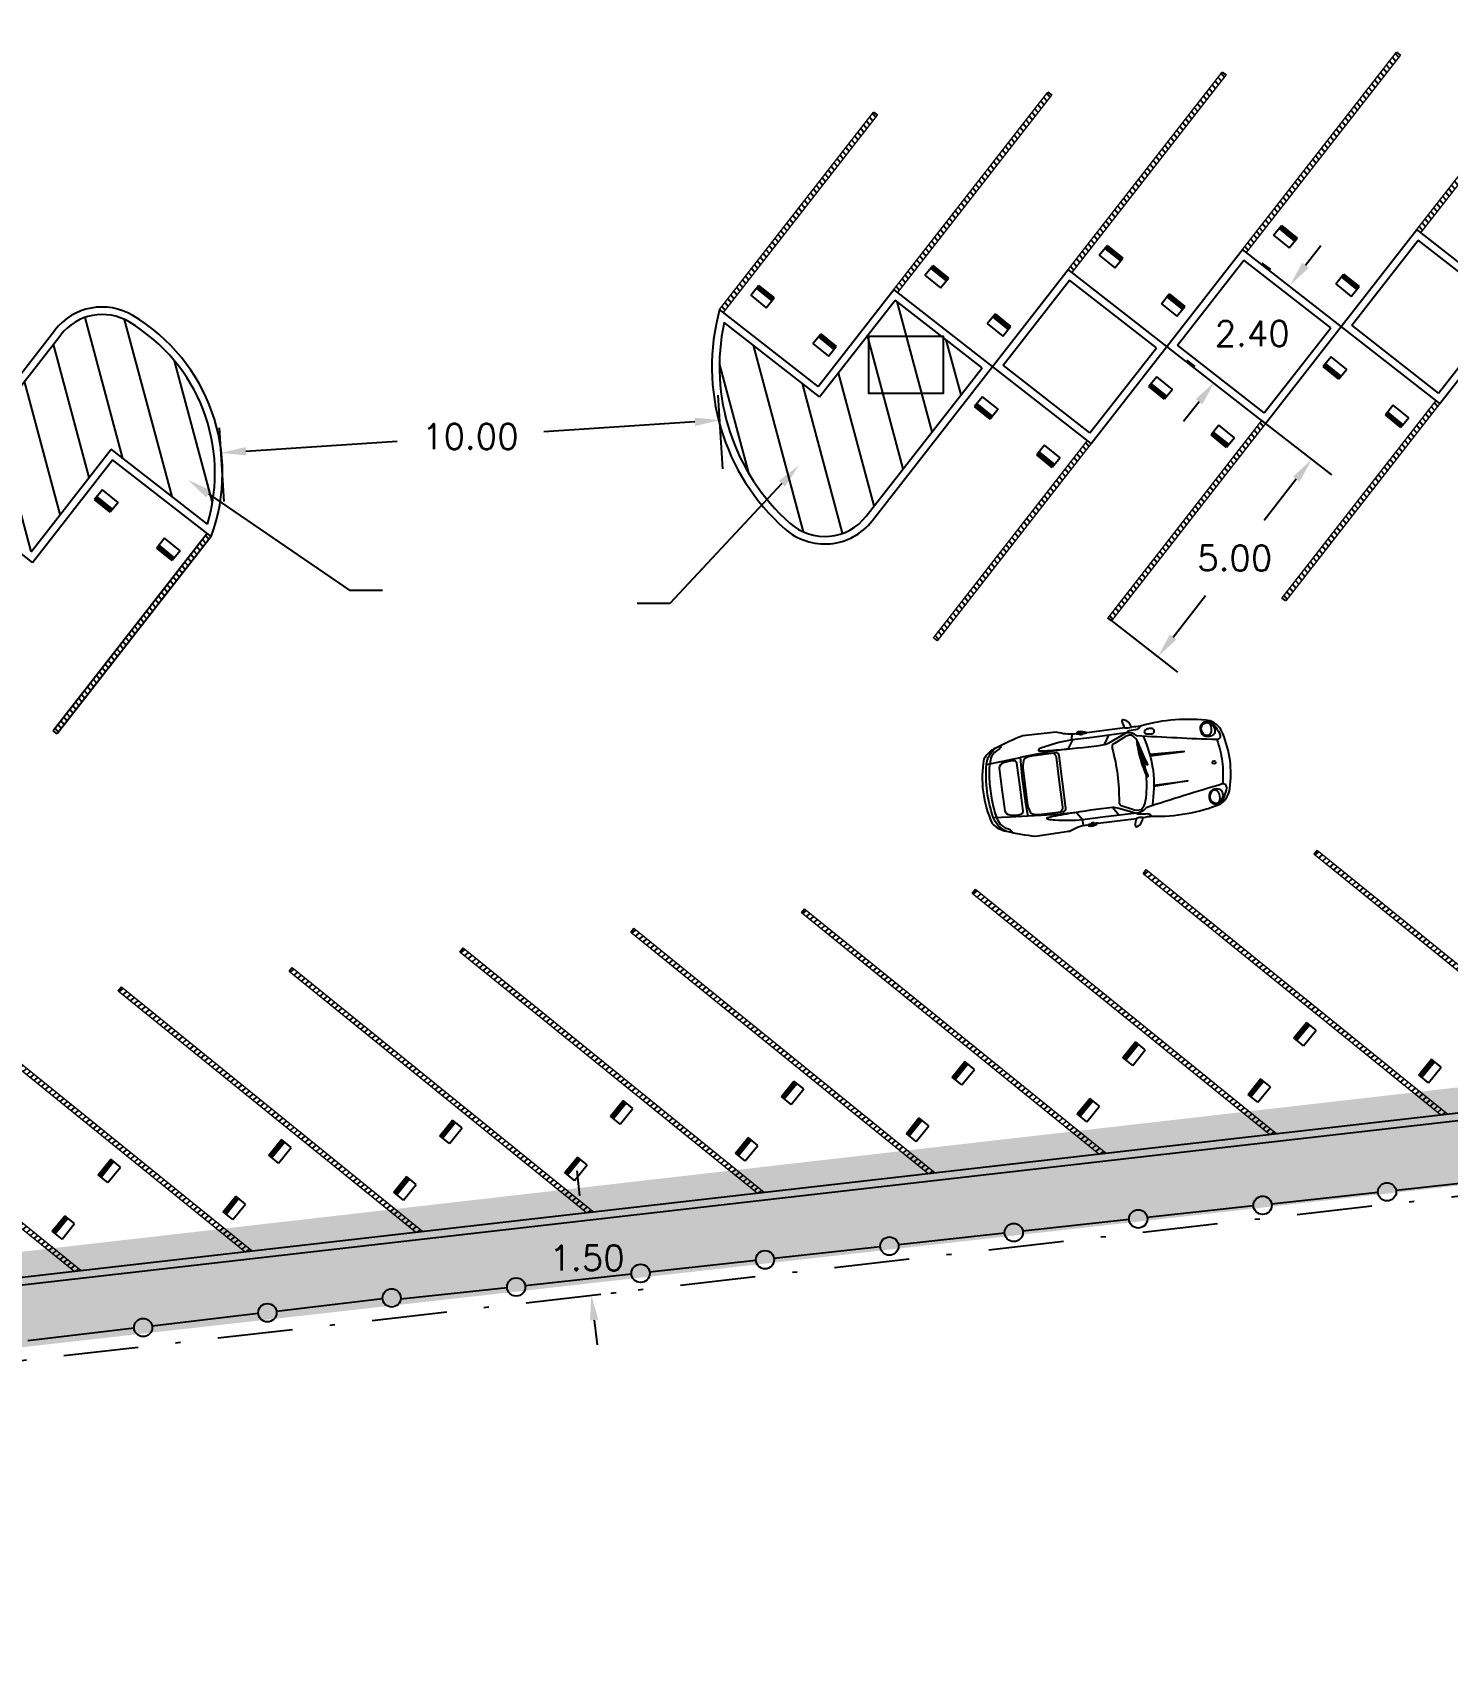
# Model space of a CAD drawing. Extents: x 506 to 706, y 928 to 1038.
# Drawn here: x 662.13 to 690.41, y 946.55 to 978.86 of the extents above; entities that cross this region are included whole.
import ezdxf

# ---------------------------------------------------------------- set-up
doc = ezdxf.new("R2010")
doc.units = 0
doc.header["$LTSCALE"] = 3
doc.header["$MEASUREMENT"] = 0
doc.header["$PDMODE"] = 34
doc.header["$PDSIZE"] = 0.8
doc.linetypes.add('DASHDOT', pattern=[1, 0.5, -0.25, 0, -0.25])
doc.layers.get('0').update_dxf_attribs({"color": 3, "linetype": 'CONTINUOUS'})
doc.layers.get('Defpoints').update_dxf_attribs({"linetype": 'CONTINUOUS'})
for name, color, linetype in [('AUTOS', 2, 'CONTINUOUS'), ('CAJON', 37, 'CONTINUOUS'), ('GUAR', 2, 'CONTINUOUS'), ('HAYCH', 30, 'CONTINUOUS'), ('LIN-ESCALERA', 41, 'CONTINUOUS'), ('P', 7, 'CONTINUOUS'), ('PLACA-POLIU', 5, 'DASHDOT'), ('SIMBOLOS-ALUMBRADO', 62, 'CONTINUOUS'), ('TEXT', 2, 'CONTINUOUS'), ('TOPE', 200, 'CONTINUOUS')]:
    doc.layers.add(name, color=color, linetype=linetype)
doc.layers.add('ED_GEN', color=7, linetype='CONTINUOUS', lineweight=13)
doc.styles.add('LETRAS2', font='ROMANS.SHX')
doc.dimstyles.new('COT', dxfattribs={"dimtxt": 0.5, "dimasz": 0.5, "dimexe": 0.5, "dimexo": 5, "dimgap": 0.5, "dimtad": 0, "dimtih": 1, "dimtoh": 1, "dimzin": 1, "dimdsep": 46, "dimtxsty": 'LETRAS2', "dimcen": 0.5, "dimclrd": 8, "dimclre": 8, "dimclrt": 2, "dimadec": 0, "dimazin": 0, "dimtfac": 1, "dimtix": 1, "dimtofl": 0, "dimtmove": 0, "dimatfit": 0, "dimfxl": 1, "dimtolj": 1, "dimtzin": 0, "dimarcsym": 0})
pattern_1 = [(105, (1271.969499999999, 616.589), (-0.7244443697168013, -0.1941142838268904), [])]

# ---------------------------------------------------------------- blocks, each defined once
blk = doc.blocks.new('TOPE')
at = {"layer": 'TOPE'}
for p, q in [((-0.3106623533084303, 0.2519700423399627), (-0.1531810768434525, 0.4461340131556426)), ((-0.2004254597827639, 0.3878848219108022), (0.1102368935222557, 0.1359147795665194)), ((-0.1846773321362889, 0.4073012189924157), (0.1259850211687308, 0.1553311766481329)), ((-0.1689292044898139, 0.4267176160740291), (0.1417331488152058, 0.1747475737297464)), ((-0.1531810768433388, 0.4461340131556426), (0.1574812764616809, 0.1941639708113598)), ((-0.3106623533084303, 0.2519700423399627), (-3.296918293926865e-12, -4.206412995699793e-12)), ((-3.296918293926865e-12, -4.092726157978177e-12), (0.1574812764616809, 0.1941639708113598))]:
    blk.add_line(p, q, dxfattribs=at)
blk = doc.blocks.new('*D131')
at = {"color": 8, "linetype": 'ByBlock'}
for p, q in [((675.9296653575583, 970.1379916167753), (675.8331954821426, 971.6088766612773)), ((665.9656320554233, 969.4844877587494), (665.8691621800076, 970.9553728032515)), ((675.3669902500069, 971.0772257593413), (672.348187380261, 970.8792337151381)), ((666.4008130819436, 970.4891675711158), (669.4196159516895, 970.6871596153189))]:
    blk.add_line(p, q, dxfattribs=at)
for points in [[(675.3615364441903, 971.1603804371806), (675.3724440558236, 970.994071081502), (675.8659183170428, 971.1099485942415)], [(666.3953592761269, 970.5723222489551), (666.4062668877602, 970.4060128932765), (665.9018850149077, 970.4564447362156)]]:
    blk.add_solid(points, dxfattribs=at)
at = {"layer": 'Defpoints', "color": 0, "linetype": 'ByBlock'}
for p in [(665.9018850149077, 970.4564447362156), (676.2568937065597, 965.148710946417), (666.2928604044247, 964.4952070883912)]:
    blk.add_point(p, dxfattribs=at)
at = {"color": 2, "linetype": 'ByBlock', "insert": (670.8839016659753, 970.7831966652285), "char_height": 0.5, "attachment_point": 5, "style": 'LETRAS2'}
blk.add_mtext('\\A1;10.00', dxfattribs=at)
blk = doc.blocks.new('*D133')
at = {"color": 8, "linetype": 'ByBlock'}
for p, q in [((673.0728313566947, 955.6147679884072), (673.0159812928681, 956.1115255452122)), ((673.5220051947233, 955.1629088559915), (673.6264389773263, 955.1748604954287)), ((673.692555386203, 953.6726361855763), (673.796989168806, 953.6845878250135)), ((673.3570816758275, 953.1309802043819), (673.4139317396541, 952.6342226475768))]:
    blk.add_line(p, q, dxfattribs=at)
for points in [[(673.1556242828289, 955.6242429990449), (672.9900384305605, 955.6052929777694), (673.1296814205213, 955.1180104316021)], [(673.4398746019617, 953.1404552150196), (673.2742887496934, 953.1215051937442), (673.300231612001, 953.627737761187)]]:
    blk.add_solid(points, dxfattribs=at)
at = {"layer": 'Defpoints', "color": 0, "linetype": 'ByBlock'}
for p in [(673.1296814205213, 955.1180104316021), (668.5544296266729, 954.5944082177258), (668.7249798181525, 953.1041355473105)]:
    blk.add_point(p, dxfattribs=at)
at = {"color": 2, "linetype": 'ByBlock', "insert": (673.214956516261, 954.3728740963945), "char_height": 0.5, "attachment_point": 5, "style": 'LETRAS2'}
blk.add_mtext('\\A1;1.50', dxfattribs=at)
blk = doc.blocks.new('*D141')
at = {"color": 8, "linetype": 'ByBlock'}
for p, q in [((686.689556933146, 971.1048099462174), (688.0840355870134, 970.0166681733078)), ((687.3822512102491, 969.9300732050381), (686.7374301053152, 969.1037201609954)), ((684.9221266449591, 966.777367116953), (685.566947749893, 967.6037201609954)), ((683.6142429593616, 967.1637245130984), (685.008721613229, 966.0755827401888))]:
    blk.add_line(p, q, dxfattribs=at)
for points in [[(687.3165529314963, 969.9813389890791), (687.447949489002, 969.8788074209967), (687.6898459144963, 970.3242628775549)], [(684.8564283662063, 966.8286329009941), (684.987824923712, 966.7261013329118), (684.6145319407119, 966.3831774444359)]]:
    blk.add_solid(points, dxfattribs=at)
at = {"layer": 'Defpoints', "color": 0, "linetype": 'ByBlock'}
for p in [(682.7476602079757, 974.1807569886893), (687.6898459144963, 970.3242628775549), (679.6723462341913, 970.2396715555702)]:
    blk.add_point(p, dxfattribs=at)
at = {"color": 2, "linetype": 'ByBlock', "insert": (686.152188927604, 968.3537201609954), "char_height": 0.5, "attachment_point": 5, "style": 'LETRAS2'}
blk.add_mtext('\\A1;5.00', dxfattribs=at)
blk = doc.blocks.new('*D142')
at = {"color": 8, "linetype": 'ByBlock'}
for p, q in [((687.5661018044917, 974.203190538708), (687.8736965087389, 974.5973802112251)), ((686.6967868169072, 974.2473233197437), (686.8643174277275, 974.1165955704382)), ((685.1857230428358, 972.3108604157043), (685.353253653656, 972.1801326663989)), ((685.4398486219259, 971.4783482896346), (685.1322539176787, 971.0841586171176))]:
    blk.add_line(p, q, dxfattribs=at)
for points in [[(687.5004035257389, 974.2544563227492), (687.6318000832446, 974.1519247546669), (687.2585071002445, 973.809000866191)], [(685.3741503431729, 971.5296140736758), (685.5055469006786, 971.4270825055935), (685.747443326173, 971.8725379621517)]]:
    blk.add_solid(points, dxfattribs=at)
at = {"layer": 'Defpoints', "color": 0, "linetype": 'ByBlock'}
for p in [(685.747443326173, 971.8725379621517), (690.6386835420776, 971.1713762772719), (689.1276197680062, 969.2349133732325)]:
    blk.add_point(p, dxfattribs=at)
at = {"color": 2, "linetype": 'ByBlock', "insert": (686.5029752132087, 972.8407694141713), "char_height": 0.5, "attachment_point": 5, "style": 'LETRAS2'}
blk.add_mtext('\\A1;2.40', dxfattribs=at)

msp = doc.modelspace()

# ---------------------------------------------------------------- hatches: boundary and pattern name
at = {"layer": 'CAJON'}
h = msp.add_hatch(dxfattribs=at)
h.set_pattern_fill('ANSI31', color=256, scale=0.75, angle=85, style=0)
h.set_pattern_definition([(130, (1376.690781707847, 628.5281443331043), (-0.0718166665424042, -0.06026133840811306), [])])
h.paths.add_polyline_path([(692.865836389577, 978.8573022465644), (692.9446743240804, 978.795783305715), (689.8693603502959, 974.8546978725959), (689.7905224157925, 974.9162168134453)])
h = msp.add_hatch(dxfattribs=at)
h.set_pattern_fill('ANSI31', color=256, scale=0.75, angle=85, style=0)
h.set_pattern_definition([(130, (1373.208769571191, 628.1296549503003), (-0.0718166665424042, -0.06026133840811306), [])])
h.paths.add_polyline_path([(689.3838242529202, 978.4588128637604), (689.4626621874237, 978.397293922911), (686.3873482136391, 974.456208489792), (686.3085102791357, 974.5177274306413)])
h = msp.add_hatch(dxfattribs=at)
h.set_pattern_fill('ANSI31', color=256, scale=0.75, angle=85, style=0)
h.set_pattern_definition([(130, (1369.726757434535, 627.7311655674974), (-0.0718166665424042, -0.06026133840811306), [])])
h.paths.add_polyline_path([(685.9018121162642, 978.0603234809575), (685.9806500507676, 977.9988045401082), (682.9053360769831, 974.0577191069891), (682.8264981424796, 974.1192380478385)])
h = msp.add_hatch(dxfattribs=at)
h.set_pattern_fill('ANSI31', color=256, scale=0.75, angle=85, style=0)
h.set_pattern_definition([(130, (1366.244745297878, 627.3326761846935), (-0.0718166665424042, -0.06026133840811306), [])])
h.paths.add_polyline_path([(682.4197999796077, 977.6618340981536), (682.4986379141111, 977.6003151573042), (679.4233239403266, 973.6592297241851), (679.3444860058231, 973.7207486650345)])
h = msp.add_hatch(dxfattribs=at)
h.set_pattern_fill('ANSI31', color=256, scale=0.75, angle=85, style=0)
h.set_pattern_definition([(130, (1362.762733161222, 626.934186801889), (-0.0718166665424042, -0.06026133840811306), [])])
h.paths.add_polyline_path([(678.9377878429513, 977.2633447153491), (679.0166257774547, 977.2018257744998), (675.9413118036701, 973.2607403413807), (675.8624738691667, 973.3222592822301)])
h = msp.add_hatch(dxfattribs=at)
h.set_pattern_fill('ANSI31', color=256, scale=0.75, angle=265, style=0)
h.set_pattern_definition([(310, (3.350147712250191, 1317.829852868512), (0.07181666654240422, 0.06026133840811305), [])])
h.paths.add_polyline_path([(687.1750930305205, 967.5006949550514), (687.0962550960171, 967.5622138959008), (690.1715690698016, 971.5032993290198), (690.2504070043051, 971.4417803881704)])
h = msp.add_hatch(dxfattribs=at)
h.set_pattern_fill('ANSI31', color=256, scale=0.75, angle=265, style=0)
h.set_pattern_definition([(310, (-0.1318644244063307, 1317.431363485708), (0.07181666654240422, 0.06026133840811305), [])])
h.paths.add_polyline_path([(683.693080893864, 967.1022055722476), (683.6142429593606, 967.163724513097), (686.6895569331451, 971.104809946216), (686.7683948676486, 971.0432910053667)])
h = msp.add_hatch(dxfattribs=at)
h.set_pattern_fill('ANSI31', color=256, scale=0.75, angle=265, style=0)
h.set_pattern_definition([(310, (-3.613876561062398, 1317.032874102905), (0.07181666654240422, 0.06026133840811305), [])])
h.paths.add_polyline_path([(680.211068757208, 966.7037161894445), (680.1322308227045, 966.765235130294), (683.2075447964891, 970.706320563413), (683.2863827309925, 970.6448016225636)])
h = msp.add_hatch(dxfattribs=at)
h.set_pattern_fill('ANSI31', color=256, scale=0.75, angle=355, style=0)
h.set_pattern_definition([(40.00000000000002, (1381.160243641403, 629.085036869979), (-0.06026133840811305, 0.0718166665424042), [])])
h.paths.add_polyline_path([(687.7349685257575, 962.4369152191999), (687.7979610363434, 962.5145808075262), (693.8129858379795, 957.6359528120685), (693.6737789153324, 957.6201027235281)])
h = msp.add_hatch(dxfattribs=at)
h.set_pattern_fill('ANSI31', color=256, scale=0.75, angle=355, style=0)
h.set_pattern_definition([(40.00000000000002, (1377.748032902609, 628.6945357177922), (-0.06026133840811305, 0.0718166665424042), [])])
h.paths.add_polyline_path([(684.3227577869636, 962.0464140670131), (684.3857502975495, 962.1240796553393), (690.4007750991856, 957.2454516598816), (690.2615681765385, 957.2296015713413)])
h = msp.add_hatch(dxfattribs=at)
h.set_pattern_fill('ANSI31', color=256, scale=0.75, angle=355, style=0)
h.set_pattern_definition([(40.00000000000002, (1374.335822163815, 628.3040345656053), (-0.06026133840811305, 0.0718166665424042), [])])
h.paths.add_polyline_path([(680.9105470481697, 961.6559129148262), (680.9735395587556, 961.7335785031524), (686.9885643603917, 956.8549505076948), (686.8493574377446, 956.8391004191544)])
h = msp.add_hatch(dxfattribs=at)
h.set_pattern_fill('ANSI31', color=256, scale=0.75, angle=355, style=0)
h.set_pattern_definition([(40.00000000000002, (1370.923611425021, 627.9135334134185), (-0.06026133840811305, 0.0718166665424042), [])])
h.paths.add_polyline_path([(677.4983363093759, 961.2654117626394), (677.5613288199618, 961.3430773509656), (683.5763536215978, 956.4644493555079), (683.4371466989508, 956.4485992669676)])
h = msp.add_hatch(dxfattribs=at)
h.set_pattern_fill('ANSI31', color=256, scale=0.75, angle=355, style=0)
h.set_pattern_definition([(40.00000000000002, (1367.511400686227, 627.5230322612316), (-0.06026133840811305, 0.0718166665424042), [])])
h.paths.add_polyline_path([(674.086125570582, 960.8749106104525), (674.1491180811679, 960.9525761987787), (680.164142882804, 956.073948203321), (680.0249359601569, 956.0580981147807)])
h = msp.add_hatch(dxfattribs=at)
h.set_pattern_fill('ANSI31', color=256, scale=0.75, angle=355, style=0)
h.set_pattern_definition([(40.00000000000002, (1364.099189947433, 627.1325311090449), (-0.06026133840811305, 0.0718166665424042), [])])
h.paths.add_polyline_path([(670.6739148317881, 960.4844094582658), (670.736907342374, 960.562075046592), (676.7519321440101, 955.6834470511343), (676.612725221363, 955.667596962594)])
h = msp.add_hatch(dxfattribs=at)
h.set_pattern_fill('ANSI31', color=256, scale=0.75, angle=355, style=0)
h.set_pattern_definition([(40.00000000000002, (1360.68697920864, 626.742029956858), (-0.06026133840811305, 0.0718166665424042), [])])
h.paths.add_polyline_path([(667.2617040929943, 960.0939083060789), (667.3246966035802, 960.1715738944051), (673.3397214052162, 955.2929458989474), (673.2005144825691, 955.2770958104071)])
h = msp.add_hatch(dxfattribs=at)
h.set_pattern_fill('ANSI31', color=256, scale=0.75, angle=355, style=0)
h.set_pattern_definition([(40.00000000000002, (1357.274768469846, 626.3515288046711), (-0.06026133840811305, 0.0718166665424042), [])])
h.paths.add_polyline_path([(663.8494933542004, 959.703407153892), (663.9124858647863, 959.7810727422183), (669.9275106664223, 954.9024447467606), (669.7883037437753, 954.8865946582202)])
h = msp.add_hatch(dxfattribs=at)
h.set_pattern_fill('ANSI31', color=256, scale=0.75, angle=355, style=0)
h.set_pattern_definition([(40.00000000000002, (1353.862557731052, 625.9610276524843), (-0.06026133840811305, 0.0718166665424042), [])])
h.paths.add_polyline_path([(660.4372826154065, 959.3129060017052), (660.5002751259924, 959.3905715900314), (666.5152999276285, 954.5119435945737), (666.3760930049814, 954.4960935060334)])
h = msp.add_hatch(dxfattribs=at)
h.set_pattern_fill('ANSI31', color=256, scale=0.75, angle=355, style=0)
h.set_pattern_definition([(40.00000000000002, (1350.450346992258, 625.5705265002974), (-0.06026133840811305, 0.0718166665424042), [])])
h.paths.add_polyline_path([(657.0250718766126, 958.9224048495183), (657.0880643871985, 959.0000704378446), (663.1030891888346, 954.1214424423869), (662.9638822661875, 954.1055923538465)])
at = {"layer": 'GUAR'}
h = msp.add_hatch(dxfattribs=at)
h.set_pattern_fill('ANSI31', color=256, scale=6, angle=59.99999999999999, style=0)
h.set_pattern_definition(pattern_1)
edge = h.paths.add_edge_path()
edge.add_line((677.8594007222316, 971.5737504479662), (679.3704644963034, 973.5102133520054))
edge.add_line((679.3704644963034, 973.5102133520054), (681.1048990553786, 972.156796653318))
edge.add_line((681.1048990553786, 972.156796653318), (678.7901075801151, 969.1903382553671))
edge.add_arc((677.9623092678291, 969.8362871342866), 1.05, 228.4863143476111, 322.0343156637356, ccw=False)
edge.add_arc((680.0343192737421, 972.1771415047459), 4.176151731502892, 167.7748504941592, 228.4863143475976, ccw=False)
edge.add_line((675.9528699643652, 973.0614575227339), (677.8594007222316, 971.5737504479662))
h = msp.add_hatch(dxfattribs=at)
h.set_pattern_fill('ANSI31', color=256, scale=6, angle=59.99999999999999, style=0)
h.set_pattern_definition(pattern_1)
edge = h.paths.add_edge_path()
edge.add_line((665.6314412153827, 969.0329677338416), (663.7066835729627, 970.5294386897006))
edge.add_line((663.7066835729627, 970.5294386897006), (662.1074138124327, 968.4799377897659))
edge.add_line((662.1074138124327, 968.4799377897659), (660.3729792533577, 969.8333544884538))
edge.add_line((660.3729792533577, 969.8333544884538), (662.7000380032107, 972.8155336803147))
edge.add_arc((663.5278363154969, 972.1695848013959), 1.05, 59.18560456881329, 142.0343156637499, ccw=False)
edge.add_arc((662.2635353453466, 970.049911228397), 3.518090962511177, -16.80175807292261, 59.18560456881329, ccw=False)
h = msp.add_hatch(dxfattribs=at)
h.set_pattern_fill('ANSI31', color=256, scale=0.75, angle=265, style=0)
h.set_pattern_definition([(310, (-21.19377123983361, 1315.172690079782), (0.07181666654240422, 0.06026133840811305), [])])
h.paths.add_polyline_path([(662.6311740784367, 964.8435321663219), (662.5523361439333, 964.9050511071713), (665.6276501177178, 968.8461365402903), (665.7064880522213, 968.7846175994409)])
at = {"layer": 'HAYCH'}
h = msp.add_hatch(dxfattribs=at)
h.set_pattern_fill('DOTS', color=256, scale=7, style=0)
h.set_pattern_definition([(0, (1271.717241727606, 617.2216493619508), (0.21875, 0.4375), [0, -0.4375])])
h.paths.add_polyline_path([(624.3949520769238, 950.2022156136766), (705.8958072243275, 959.5293587110937), (705.8958072243275, 957.5384907025763), (624.6180534216857, 948.3897499650374)])

# ---------------------------------------------------------------- linework, layer by layer
at = {"layer": 'AUTOS'}
for p, q in [((681.1944738654611, 964.2281738976271), (681.5214414128501, 964.300136023541)), ((681.5214414128501, 964.300136023541), (681.8684683808056, 964.3732553378651))]:
    msp.add_line(p, q, dxfattribs=at)
for points in [[(681.1251521386503, 963.6838646781277, 0.0739851903105556), (681.3067313481913, 963.0527088224981, 0.1539362587931615), (681.5896138571418, 962.899544499283, 0.03506883853106241), (682.1715572760289, 962.8009613987953), (682.8346292243691, 962.8965731701567, 0.08075841651083651), (682.8929448949959, 962.9196634553654, -0.1112910233727), (683.217082441125, 963.0258252572506, 0.222021996524792), (683.2737890528729, 963.0015847920996, 0.1559773100074705), (683.4256821559793, 963.0579732762113), (684.1885251266012, 963.1549466275558, 0.1152781190250178), (684.1639138585691, 963.0120469295069, 0.5413849342190323), (684.2031642723612, 962.9896050119513, 0.2739215211119355), (684.3179129994888, 963.1713945416619, -0.0449735964114498), (684.4997128823584, 963.199127953282, 0.1057741711324803), (685.8710818027313, 963.4451539980288, 0.2122011065521178), (686.0549772335361, 963.7529053572125, 0.05572302124218817), (686.0600483296963, 964.3111935526305, 0.05572302124218817), (685.9154554720614, 964.8504563185252, 0.2122011065521178), (685.6604099029769, 965.1024090645723, 0.1057741711324803), (684.2711026590993, 964.9974952305577, -0.0449735964114498), (684.088146149328, 964.978860449534, 0.2739215211119355), (683.9315635386376, 965.1261580717796, 0.5413849342190323), (683.8991764461232, 965.0946095237167, 0.1152781190250178), (683.9587582764403, 964.9624125354278), (683.1959153058184, 964.8654391840835, 0.1559773100074705), (683.0347449096236, 964.8820307271732, 0.222021996524792), (682.9859068171277, 964.8443733150472, -0.1112910233727), (682.6455170766448, 964.866059752376, 0.08075841651083651), (682.5832790041151, 964.8738251267691), (681.9173744520883, 964.8004960937164, 0.03506883853106241), (681.3786054230214, 964.5594469207119, 0.1539362587931615), (681.1430416734554, 964.3403771974126, 0.0739851903105556)], [(685.5061460880339, 964.832879047268, -0.3182619743464457), (685.4904588619047, 965.0294356258171, -0.3366314812556886), (685.6303547807593, 965.0860845899867, -0.1078628829749519), (685.7229968192, 965.0023879999089, -0.1762165634805785), (685.7555821394228, 964.8857100234774, -0.2041981546474797), (685.7250150020576, 964.826906008975, -0.2340578110016906), (685.5731139326075, 964.7915431480999, -0.1623527828482201)], [(684.3450837253498, 964.8836180546725, 0.3832625085128673), (684.360597554884, 964.8520916183687, 0.05441171486733447), (684.4334301091601, 964.840754749651, 0.1090621869194837), (684.513656195796, 964.8526033682887, 0.4004233046582854), (684.5429910470007, 964.9140895182213, 0.3203324482439732), (684.4718744116682, 964.9507336111917, 0.05979036962195212), (684.3870524241585, 964.935201155458, 0.1977880128031877)], [(685.5388168396123, 964.828583217788, -0.1633408899602356), (685.4866228810554, 964.9199563008143, -0.2137216813668056), (685.5100299489794, 965.0217847633348, -0.2437662755615029), (685.6064670912165, 965.0678398187039, -0.2914807149054826), (685.6647984263301, 965.0279407310409, -0.1584245277964777), (685.6789513957443, 964.8700543731526, -0.5565478683967717)], [(682.7110249786921, 963.8854623987958), (682.6442055431528, 964.4110989370347, 0.3888232281356921), (682.5868221942704, 964.4657436606162), (682.0923839355389, 964.3980560375825, 0.07817204958295029), (681.9734352127717, 964.3571530172829, 0.1961080602020131), (681.9342494373783, 964.3102757155934, 0.09682869217817712), (681.9259255442993, 964.1094060109582), (681.9664260070647, 963.7908082426102), (682.0069264698301, 963.4722104742622, 0.09682869217817712), (682.0652429811645, 963.2798121636093, 0.1961080602020131), (682.1149110783222, 963.2442300538964, 0.07817204958295029), (682.2403104625306, 963.234388806125), (682.7359582183036, 963.2925618944608, 0.3888232281356921), (682.7778444142315, 963.3598258605567)], [(684.3884195373782, 964.2292001415677, -0.04356585538427243), (684.1958341157732, 964.6892660417998, -0.08492650089614379), (684.2375036534892, 964.6165053109472, 0.03750797476568508), (684.405429758902, 964.2460903857217, -1.353736561596147)], [(684.2002797428624, 964.6427019298753, 0.06693132597300386), (684.3912422877477, 963.9983311138311, 1.115799335615469), (684.420038420585, 964.0152468114871, -0.0369621073311945), (684.2648611344055, 964.4476667143932, 0.02455985557282123)], [(681.8630346719403, 963.7776650340428), (681.8023112858349, 964.2553468672543, 0.4075738009893291), (681.7256257583481, 964.3068716676602), (681.6339296318727, 964.2936060479376, 0.03281025552252195), (681.5251325819963, 964.2628800018732, 0.3110958498276821), (681.4489194486475, 964.1576329339431), (681.5030387849623, 963.7319020015776), (681.5571581212772, 963.306171069212, 0.3110958498276821), (681.65727994887, 963.2233398755579, 0.03281025552252195), (681.7703042724459, 963.2208119814223), (681.8624029982591, 963.2309105447265, 0.4075738009893291), (681.9237580580457, 963.2999832008314)], [(685.6542883353285, 963.6675148473711, 0.3182619743464457), (685.6882782745463, 963.4732849277743, 0.3366314812556886), (685.8378982349958, 963.4534395079314, 0.1078628829749519), (685.9066529566194, 963.5576530134457, 0.1762165634805785), (685.9090091911673, 963.6787727948067, 0.2041981546474797), (685.8647015622323, 963.7280586551162, 0.2340578110016906), (685.7087840392898, 963.7242913127124, 0.1623527828482201)], [(685.6848451651268, 963.6798482294007, 0.1633408899602356), (685.6571727006248, 963.5783224478477, 0.2137216813668056), (685.7053126561885, 963.4855891135692, 0.2437662755615029), (685.8102054855455, 963.4651273229, 0.2914807149054826), (685.8566988572843, 963.5183518307591, 0.1584245277964777), (685.8308987029465, 963.6747575870043, 0.5565478683967717)]]:
    msp.add_lwpolyline(points, format="xyb", close=True, dxfattribs=at)
for points in [[(685.6604099029769, 965.1024090645723, -0.1015353266198193), (685.8568509343609, 964.8301739739478, -0.522920448090982), (685.7952158751689, 964.7275702137873, -0.007101251797153847), (684.1987170139827, 964.804522196214, 0.2044953189674086), (683.9835951312399, 964.8645899789512), (683.3134440065943, 964.7712702313792), (682.9065405703867, 964.7227116525942, 0.03871835911147435), (682.3773624823095, 964.5913454994495, 0.01084129734322825), (682.2481088855908, 964.545273448623, 0.6480002279017537), (682.2455636087043, 964.5004880884834, 0.01575305672071664), (682.6915248491895, 964.5308313828317, 0.01448550664923348), (683.5494752895996, 964.628351437937, 0.0719160401919239), (683.666842643875, 964.6757844208693), (683.9835951312399, 964.8645899789512)], [(682.9065405703867, 964.7227116525942, -0.1926129452193912), (682.9110829874516, 964.8361468700773, -0.1926129452193912)], [(684.3052629179867, 964.448796327697, 0.03108311803555887), (684.2235841591515, 964.6687359672585, 0.1450304538680965), (684.0992724214454, 964.8146038728772, 0.1907711780465577), (683.9271326038236, 964.7616308075377), (683.7482174999916, 964.6518335685396, 0.4008382871058458), (683.706700542425, 964.5501753828001, -0.03182870249105602), (683.8111641615552, 964.0253131775485, -0.03182870249105602), (683.8413429691923, 963.4910078137415, 0.4008382871058458), (683.9069742168632, 963.4029704136061), (684.1076699726583, 963.3414296817562, 0.1907711780465577), (684.2875885922914, 963.333210632439, 0.1450304538680965), (684.3714505518003, 963.5055417839131, 0.06671951547688741), (684.3873077824993, 964.0071449059207)], [(684.2711026590993, 964.9974952305577, -0.2428455477298313), (684.162629979055, 964.9253098698453, 0.06644348124196106), (684.0108649419774, 964.8871232671651, -0.2842220323928409), (683.9835951312399, 964.8645899789512, -0.2842220323928409)], [(684.3233616471488, 964.7968774167506, -0.07031244532250881), (684.5201678891752, 964.1154424311837, -0.07031244532250881), (684.5001154048113, 963.4064401502804)], [(681.5896138571418, 962.899544499283, -0.2115180080533759), (681.3284545787735, 963.1742117118066, -0.04781829903100471), (681.2050721329452, 963.6940241866828, -0.04781829903100471), (681.1944738654611, 964.2281738976271, -0.2115180080533759), (681.3786054230214, 964.5594469207119, -0.2115180080533759)], [(681.489909398832, 964.6168201456368, -0.1787420986955903), (681.434968251976, 964.5286583735619, 0.1286310288323437), (681.2946314599984, 964.3929663446648, 0.08919444660081696), (681.2470098348325, 964.0891407466866, 0.03677595931358764), (681.2710676575153, 963.7024136029032, 0.03677595931358764), (681.344533683281, 963.3219672786611, 0.08919444660081696), (681.4666574853475, 963.0397198869298, 0.1286310288323437), (681.6364807786152, 962.9434557141942, -0.1787420986955903), (681.7117324653974, 962.8718441836305)], [(682.8338267513519, 964.5439611053342), (682.446931069545, 964.4853268999724), (682.132216389595, 964.4243720615544), (681.8684683808056, 964.3732553378651, 0.01685490320998258), (681.9273567551562, 963.7858417207466, 0.01685490320998258), (682.0173115528753, 963.2023772980289), (682.2854602628796, 963.2188758102097), (682.6054161072294, 963.2386009152547), (682.9946765793635, 963.2786324462409)], [(682.5248915602741, 964.4572654788935, -0.2784105146716866), (682.5832543026601, 964.3789859252621), (682.6470257122942, 963.8773267488846), (682.7107971219282, 963.3756675725069, -0.2784105146716866), (682.6738760893182, 963.2852754513539)], [(685.7952158751689, 964.7275702137873, -0.05187317935282022), (685.9017997963283, 964.291076842879, -0.05187317935282022), (685.907815960756, 963.8417991994753)], [(684.3724681029584, 964.1281558039623, 0.02771723852455332), (684.3359954979967, 964.3342047255736, 0.1450304538680965)], [(685.8710818027313, 963.4451539980288, 0.1015353266198193), (685.9931620249465, 963.7578798247882, 0.522920448090982), (685.907815960756, 963.8417991994753, 0.007101251797153847), (684.3813478740467, 963.3678525762926, -0.2044953189674086), (684.1880969436218, 963.2558720384853), (683.5159118338422, 963.1785526790638), (683.1098008742983, 963.1237600654231, -0.03871835911147435), (682.5645859141783, 963.1185483138651, -0.01084129734322825), (682.427916122546, 963.1308159211004, -0.6480002279017537), (682.414246555048, 963.1735400342179, -0.01575305672071664), (682.8536156222767, 963.255740802399, -0.01448550664923348), (683.7086779046464, 963.3759806153413, -0.0719160401919239), (683.8341800055887, 963.3594214372662), (684.1880969436218, 963.2558720384853)], [(684.4997128823584, 963.199127953282, 0.2428455477298313), (684.3766295400656, 963.2418776838912, -0.06644348124196106), (684.2201372260339, 963.2408783078512, 0.2842220323928409), (684.1880969436218, 963.2558720384853, 0.2842220323928409)], [(683.1098008742983, 963.1237600654231, 0.1926129452193912), (683.1425801755123, 963.0150692216038, 0.1926129452193912)]]:
    msp.add_lwpolyline(points, format="xyb", dxfattribs=at)
for points in [[(683.5494752895996, 964.628351437937), (683.6397693810204, 964.8167116257869)], [(682.8292508721073, 964.5478586362821), (682.9180928692359, 964.7240902676756)], [(684.4613749332935, 964.4064226809587), (685.1430071190808, 964.4930724371807), (684.4549904454715, 964.4301534030732)], [(684.5360477904204, 963.8190070315485), (685.2176799762077, 963.9056567877705), (684.5358037633455, 963.794433686078)], [(681.3284545787735, 963.1742117118066), (681.6630275921175, 963.1863452749076), (682.0173115528753, 963.2023772980289)], [(682.9912213960072, 963.2737139986887), (683.1213306741307, 963.125315669508)], [(683.7086779046464, 963.3759806153413), (683.8432276430165, 963.2162027970531)]]:
    msp.add_lwpolyline(points, dxfattribs=at)
msp.add_circle((685.7400812736189, 964.2725643100487), 0.03115461923068664, dxfattribs=at)
for centre, radius, start, end in [((683.025750670557, 965.5044989720489), 0.6613270111585472, 266.5459327138977, 271.3450437556658), ((683.0915746197386, 964.7910928141858), 0.0725353963698879, 56.72013487160262, 133.9046643443504), ((683.081337650201, 964.9011849487875), 0.07035253211450422, 235.2869175649353, 315.3378816510202), ((683.025750670557, 965.5044989720489), 0.6613270111585472, 279.1832468945865, 284.9103795985768), ((683.9799363208106, 965.3129552008534), 0.3511818187874124, 266.542676266528, 287.9466016480677), ((684.2967349551187, 962.8208518762367), 0.3511818187874124, 86.5426762665271, 107.9466016480669), ((683.4208217035467, 962.3966641263503), 0.6613270111585472, 103.1442341589291, 107.9433452006971), ((683.3236922507722, 962.9946972294254), 0.07035253211450422, 59.15139626357455, 139.2023603496596), ((683.3060587054695, 963.1038491040154), 0.0725353963698879, 240.5846135702444, 317.7691430429922), ((683.4208217035467, 962.3966641263503), 0.6613270111585472, 89.57889831601804, 95.30603102000825)]:
    msp.add_arc(centre, radius, start, end, dxfattribs=at)
at = {"layer": 'CAJON'}
for p, q in [((689.3838242529202, 978.4588128637604), (689.4626621874237, 978.397293922911)), ((685.9018121162642, 978.0603234809575), (685.9806500507676, 977.9988045401082)), ((682.4197999796077, 977.6618340981536), (682.4986379141111, 977.6003151573042)), ((678.9377878429513, 977.2633447153491), (679.0166257774547, 977.2018257744998)), ((687.1750930305205, 967.5006949550514), (687.0962550960171, 967.5622138959008)), ((683.693080893864, 967.1022055722476), (683.6142429593606, 967.163724513097)), ((680.211068757208, 966.7037161894445), (680.1322308227045, 966.765235130294)), ((687.7979610363434, 962.5145808075262), (687.7349685257576, 962.4369152192)), ((684.3857502975495, 962.1240796553393), (684.3227577869637, 962.0464140670132)), ((680.9735395587556, 961.7335785031524), (680.9105470481699, 961.6559129148263)), ((677.5613288199618, 961.3430773509656), (677.498336309376, 961.2654117626395)), ((674.1491180811679, 960.9525761987787), (674.0861255705821, 960.8749106104526)), ((670.736907342374, 960.562075046592), (670.6739148317882, 960.4844094582659)), ((667.3246966035802, 960.1715738944051), (667.2617040929944, 960.093908306079)), ((663.9124858647863, 959.7810727422183), (663.8494933542005, 959.7034071538922))]:
    msp.add_line(p, q, dxfattribs=at)
at = {"layer": 'ED_GEN'}
for p, q in [((689.7905224157925, 974.9162168134453), (692.865836389577, 978.8573022465644)), ((689.8693603502959, 974.8546978725959), (692.9446743240804, 978.795783305715)), ((686.3085102791357, 974.5177274306413), (689.3838242529202, 978.4588128637604)), ((686.3873482136391, 974.456208489792), (689.4626621874237, 978.397293922911)), ((682.8264981424796, 974.1192380478385), (685.9018121162642, 978.0603234809575)), ((682.9053360769831, 974.0577191069891), (685.9806500507676, 977.9988045401082)), ((679.3444860058231, 973.7207486650345), (682.4197999796077, 977.6618340981536)), ((679.4233239403266, 973.6592297241851), (682.4986379141111, 977.6003151573042)), ((675.8624738691667, 973.3222592822301), (678.9377878429513, 977.2633447153491)), ((675.9413118036701, 973.2607403413807), (679.0166257774547, 977.2018257744998)), ((688.2791012626074, 972.9792959198701), (688.2794586417212, 972.9797539094061)), ((690.1715690698016, 971.5032993290198), (687.0962550960171, 967.5622138959008)), ((690.2504070043051, 971.4417803881704), (687.1750930305205, 967.5006949550514)), ((686.6895569331451, 971.104809946216), (683.6142429593606, 967.163724513097)), ((686.7683948676486, 971.0432910053667), (683.693080893864, 967.1022055722476)), ((683.2075447964891, 970.706320563413), (680.1322308227045, 966.765235130294)), ((683.2863827309925, 970.6448016225636), (680.211068757208, 966.7037161894445)), ((693.8129858379795, 957.6359528120685), (687.7979610363434, 962.5145808075262)), ((693.6737789153324, 957.6201027235281), (687.7349685257575, 962.4369152191999)), ((690.2615681765385, 957.2296015713413), (684.3227577869636, 962.0464140670131)), ((690.4007750991856, 957.2454516598816), (684.3857502975495, 962.1240796553393)), ((686.8493574377446, 956.8391004191544), (680.9105470481697, 961.6559129148262)), ((686.9885643603917, 956.8549505076948), (680.9735395587556, 961.7335785031524)), ((683.4371466989508, 956.4485992669676), (677.4983363093759, 961.2654117626394)), ((683.5763536215978, 956.4644493555079), (677.5613288199618, 961.3430773509656)), ((680.164142882804, 956.073948203321), (674.1491180811679, 960.9525761987787)), ((680.0249359601569, 956.0580981147807), (674.086125570582, 960.8749106104525)), ((676.612725221363, 955.667596962594), (670.6739148317881, 960.4844094582658)), ((676.7519321440101, 955.6834470511343), (670.736907342374, 960.562075046592)), ((673.2005144825691, 955.2770958104071), (667.2617040929943, 960.0939083060789)), ((673.3397214052162, 955.2929458989474), (667.3246966035802, 960.1715738944051)), ((669.7883037437753, 954.8865946582202), (663.8494933542004, 959.703407153892)), ((669.9275106664223, 954.9024447467606), (663.9124858647863, 959.7810727422183)), ((666.3760930049814, 954.4960935060334), (660.4372826154065, 959.3129060017052)), ((666.5152999276285, 954.5119435945737), (660.5002751259924, 959.3905715900314)), ((663.1030891888346, 954.1214424423869), (657.0880643871985, 959.0000704378446)), ((662.9638822661875, 954.1055923538465), (657.0250718766126, 958.9224048495183))]:
    msp.add_line(p, q, dxfattribs=at)
at = {"layer": 'GUAR'}
for p, q in [((690.2504070043067, 971.4417803881704), (693.2725345524509, 975.3147061962486)), ((686.7683948676492, 971.0432910053673), (689.7905224157923, 974.9162168134462)), ((693.7324191409639, 971.8402697709737), (689.7905224157923, 974.9162168134462)), ((683.2863827309927, 970.6448016225634), (686.3085102791358, 974.5177274306429)), ((690.2504070043067, 971.4417803881704), (686.3085102791358, 974.5177274306429)), ((688.4899939547495, 973.0057323998869), (689.8165009062727, 974.7056815004162)), ((691.5509354653477, 973.3522648017288), (689.8165009062727, 974.7056815004162)), ((685.0079818180927, 972.6072430170832), (686.334488769616, 974.3071921176122)), ((688.068923328691, 972.953775418925), (686.334488769616, 974.3071921176122)), ((678.90836448187, 969.0980598440931), (682.8264981424793, 974.119238047839)), ((681.5259696814367, 972.2087536342804), (682.8524766329599, 973.9087027348094)), ((686.7683948676492, 971.0432910053673), (682.8264981424793, 974.119238047839)), ((684.5869111920351, 972.5552860361222), (682.8524766329599, 973.9087027348094)), ((677.8334222317508, 971.7842857609953), (679.3444860058223, 973.720748665035)), ((677.8594007222316, 971.5737504479662), (679.3704644963034, 973.5102133520054)), ((683.2863827309927, 970.6448016225634), (679.3444860058223, 973.720748665035)), ((681.1048990553786, 972.156796653318), (679.3704644963034, 973.5102133520054)), ((677.8334222317508, 971.7842857609953), (675.8624738691667, 973.3222592822301)), ((690.2244285138243, 971.6523157011993), (691.5509354653477, 973.3522648017288)), ((658.6513801662575, 967.870913093934), (662.5817811014556, 972.9078120915888)), ((677.8594007222316, 971.5737504479662), (675.9528699643652, 973.0614575227339)), ((686.7424163771677, 971.2538263183956), (688.068923328691, 972.953775418925)), ((690.2244285138243, 971.6523157011993), (688.4899939547495, 973.0057323998869)), ((660.3729792533577, 969.8333544884538), (662.7000380032107, 972.8155336803147)), ((683.2604042405117, 970.8553369355925), (684.5869111920351, 972.5552860361222)), ((686.7424163771677, 971.2538263183956), (685.0079818180927, 972.6072430170832)), ((683.2604042405117, 970.8553369355925), (681.5259696814367, 972.2087536342804)), ((678.7901075801151, 969.1903382553671), (681.1048990553786, 972.156796653318)), ((662.133392302914, 968.269402476737), (658.191495577742, 971.3453495192102)), ((662.1074138124327, 968.4799377897659), (663.7066835729627, 970.5294386897006)), ((662.133392302914, 968.269402476737), (663.732824812312, 970.3191119430808)), ((665.6314412153827, 969.0329677338416), (663.7066835729627, 970.5294386897006)), ((665.7064880522214, 968.7846175994405), (663.732824812312, 970.3191119430808)), ((665.6276501177178, 968.8461365402903), (662.5523361439333, 964.9050511071713)), ((665.7064880522213, 968.7846175994409), (662.6311740784367, 964.8435321663219)), ((662.6311740784367, 964.8435321663219), (662.5523361439333, 964.9050511071713))]:
    msp.add_line(p, q, dxfattribs=at)
for centre, radius, start, end in [((663.5278363154969, 972.1695848013959), 1.2, 59.18560456881337, 142.0343156637499), ((663.5278363154969, 972.1695848013959), 1.05, 59.18560456881337, 142.0343156637499), ((662.2635353453466, 970.049911228397), 3.668090962511177, 339.8214951694674, 59.18560456881337), ((680.0343192737421, 972.1771415047459), 4.326151731502892, 164.6510728045515, 228.4863143475976), ((662.2635353453466, 970.049911228397), 3.518090962511177, 343.1982419270774, 59.18560456881337), ((680.0343192737421, 972.1771415047459), 4.176151731502892, 167.7748504941592, 228.4863143475976), ((677.9623092678291, 969.8362871342866), 1.2, 228.4863143476111, 322.0343156637356), ((677.9623092678291, 969.8362871342866), 1.05, 228.4863143476111, 322.0343156637356)]:
    msp.add_arc(centre, radius, start, end, dxfattribs=at)
at = {"layer": 'LIN-ESCALERA'}
for p, q in [((570.9800757984536, 943.5787564817805), (706.1480654967211, 959.0476884313383)), ((570.9971308176016, 943.429729214739), (706.165120515869, 958.8986611642968)), ((689.3750947114011, 955.7255728951088), (691.4976170100721, 955.9579612941187)), ((684.4041230610807, 955.1854327027384), (686.5266453597517, 955.4178211017482)), ((686.8899455551076, 955.4534816034917), (689.0124678537786, 955.6858700025015)), ((681.9189739047872, 954.9133414111212), (684.0414962034582, 955.145729810131)), ((679.4338247484937, 954.6412501195039), (681.5563470471648, 954.8736385185138)), ((676.9486755922003, 954.3691588278866), (679.0711978908713, 954.6015472268965)), ((674.4635264359068, 954.0970675362693), (676.5860487345778, 954.3294559352793)), ((669.4932281233199, 953.552884953035), (671.6157504219909, 953.7852733520448)), ((671.9783772796134, 953.8249762446521), (674.1008995782844, 954.0573646436619)), ((667.0089724767998, 953.3127953931862), (669.129175844708, 953.5654670280414)), ((664.5265384339503, 953.0169555329534), (666.6467418018588, 953.2696271678086)), ((662.044104391101, 952.7211156727204), (664.1643077590094, 952.9737873075759))]:
    msp.add_line(p, q, dxfattribs=at)
for centre in [(689.1951175135758, 955.693516966671), (686.7092950195489, 955.4254680659177), (684.2241458632554, 955.1533767743005), (679.2538475506685, 954.609194191066), (681.738996706962, 954.8812854826832), (676.7686983943751, 954.3371028994487), (674.2835492380816, 954.0650116078315), (671.7984000817881, 953.7929203162142), (666.82930999872, 953.2790201321919), (669.3117440415692, 953.5748599924248), (664.3468759558706, 952.983180271959)]:
    msp.add_circle(centre, 0.1828096668260338, dxfattribs=at)
at = {"layer": 'P', "color": 8}
for p, q in [((665.654797997131, 969.635003224298), (668.4756487370125, 967.7039161635176)), ((677.1077929064477, 969.8425821121001), (674.8698579135373, 967.4499041802618)), ((669.129599895364, 967.7039161635176), (668.4756487370125, 967.7039161635176)), ((674.8698579135373, 967.4499041802618), (674.2159067551859, 967.4499041802618))]:
    msp.add_line(p, q, dxfattribs=at)
msp.add_solid([(665.607723882104, 969.5662393374179), (665.7018721121581, 969.7037671111782), (665.24221467585, 969.9174479144601)], dxfattribs=at)
at = {"layer": 'PLACA-POLIU'}
msp.add_line((570.363327338877, 941.8474044821784), (706.1480654967211, 957.3869185271901), dxfattribs=at)
at = {"layer": 'SIMBOLOS-ALUMBRADO'}
msp.add_lwpolyline([(678.8413104649337, 972.7875842007053), (680.3265833409739, 972.7875842007053), (680.3265833409739, 971.6393970255452), (678.8413104649337, 971.6393970255452)], close=True, dxfattribs=at)
at = {"layer": 'TEXT', "color": 8}
for p, q in [((665.654797997131, 969.635003224298), (668.4756487370125, 967.7039161635176)), ((677.1077929064477, 969.8425821121001), (674.8698579135373, 967.4499041802618)), ((669.129599895364, 967.7039161635176), (668.4756487370125, 967.7039161635176)), ((674.8698579135373, 967.4499041802618), (674.2159067551859, 967.4499041802618))]:
    msp.add_line(p, q, dxfattribs=at)
for points in [[(677.0469321762602, 969.8995067637502), (677.1686536366352, 969.78565746045), (677.4493408163482, 970.2077464932253)], [(665.607723882104, 969.5662393374179), (665.7018721121581, 969.7037671111782), (665.24221467585, 969.9174479144601)]]:
    msp.add_solid(points, dxfattribs=at)
at = {"layer": 'TOPE'}
for p, q in [((687.3325657369012, 958.7683167186897), (687.5845357792455, 959.0789790719947)), ((687.3519821339828, 958.7525685910432), (687.6039521763271, 959.0632309443482)), ((687.3713985310644, 958.7368204633967), (687.6233685734087, 959.0474828167017)), ((687.390814928146, 958.7210723357503), (687.6427849704903, 959.0317346890553)), ((687.7786997500609, 958.9214977955297), (687.5845357792455, 959.0789790719947)), ((683.9203549981073, 958.3778155665028), (684.1723250404516, 958.6884779198078)), ((683.9397713951889, 958.3620674388563), (684.1917414375332, 958.6727297921614)), ((683.9591877922705, 958.3463193112099), (684.2111578346148, 958.6569816645149)), ((683.9786041893522, 958.3305711835634), (684.2305742316964, 958.6412335368684)), ((684.366489011267, 958.5309966433429), (684.1723250404516, 958.6884779198078)), ((687.5267297077169, 958.6108354422246), (687.3325657369012, 958.7683167186896)), ((687.5267297077169, 958.6108354422246), (687.778699750061, 958.9214977955297)), ((684.114518968923, 958.2203342900377), (683.9203549981073, 958.3778155665027)), ((684.114518968923, 958.2203342900377), (684.3664890112672, 958.5309966433429)), ((689.8296702723612, 958.0305526056608), (690.0816403147055, 958.3412149589658)), ((689.8490866694428, 958.0148044780143), (690.1010567117871, 958.3254668313193)), ((689.8685030665245, 957.9990563503678), (690.1204731088687, 958.3097187036728)), ((690.275804285521, 958.1837336825008), (690.0816403147055, 958.3412149589658)), ((680.5081442593134, 957.987314414316), (680.7601143016577, 958.297976767621)), ((680.7023082301291, 957.8298331378509), (680.5081442593134, 957.9873144143158)), ((680.527560656395, 957.9715662866695), (680.7795306987393, 958.2822286399745)), ((680.5469770534767, 957.955818159023), (680.798947095821, 958.266480512328)), ((680.5663934505583, 957.9400700313765), (680.8183634929026, 958.2507323846816)), ((680.7023082301291, 957.8298331378509), (680.9542782724733, 958.140495491156)), ((680.9542782724732, 958.140495491156), (680.7601143016577, 958.297976767621)), ((690.0238342431769, 957.8730713291957), (689.8296702723612, 958.0305526056607)), ((689.8879194636061, 957.9833082227213), (690.1398895059504, 958.2939705760264)), ((690.0238342431769, 957.8730713291957), (690.2758042855211, 958.1837336825008)), ((677.0959335205196, 957.5968132621291), (677.3479035628638, 957.9074756154341)), ((677.1153499176012, 957.5810651344826), (677.3673199599455, 957.8917274877876)), ((677.1347663146828, 957.5653170068362), (677.3867363570271, 957.8759793601412)), ((677.1541827117644, 957.5495688791897), (677.4061527541087, 957.8602312324947)), ((677.2900974913352, 957.439331985664), (677.5420675336794, 957.7499943389691)), ((677.5420675336793, 957.7499943389691), (677.3479035628638, 957.9074756154341)), ((686.4174595335674, 957.6400514534739), (686.6694295759116, 957.9507138067789)), ((686.436875930649, 957.6243033258274), (686.6888459729932, 957.9349656791325)), ((686.4562923277306, 957.608555198181), (686.7082623700749, 957.919217551486)), ((686.4757087248122, 957.5928070705345), (686.7276787671565, 957.9034694238395)), ((686.611623504383, 957.4825701770088), (686.8635935467272, 957.793232530314)), ((686.8635935467271, 957.793232530314), (686.6694295759116, 957.9507138067789)), ((673.6837227817257, 957.2063121099424), (673.93569282407, 957.5169744632474)), ((673.7031391788073, 957.1905639822959), (673.9551092211516, 957.5012263356009)), ((673.7225555758889, 957.1748158546494), (673.9745256182332, 957.4854782079544)), ((673.7419719729705, 957.1590677270029), (673.9939420153148, 957.469730080308)), ((673.8778867525414, 957.0488308334773), (674.1298567948855, 957.3594931867824)), ((674.1298567948854, 957.3594931867824), (673.93569282407, 957.5169744632474)), ((677.2900974913352, 957.439331985664), (677.0959335205196, 957.596813262129)), ((683.0052487947735, 957.2495503012871), (683.2572188371178, 957.5602126545921)), ((683.0246651918551, 957.2338021736406), (683.2766352341994, 957.5444645269456)), ((683.0440815889367, 957.2180540459941), (683.296051631281, 957.5287163992991)), ((683.0634979860183, 957.2023059183476), (683.3154680283626, 957.5129682716527)), ((683.1994127655892, 957.092069024822), (683.4513828079333, 957.4027313781271)), ((683.4513828079332, 957.4027313781271), (683.2572188371178, 957.5602126545921)), ((686.611623504383, 957.4825701770088), (686.4174595335674, 957.6400514534738)), ((670.2715120429318, 956.8158109577555), (670.5234820852761, 957.1264733110605)), ((670.2909284400134, 956.800062830109), (670.5428984823577, 957.110725183414)), ((670.310344837095, 956.7843147024626), (670.5623148794393, 957.0949770557676)), ((670.3297612341767, 956.7685665748161), (670.5817312765209, 957.0792289281211)), ((670.7176460560916, 956.9689920345955), (670.5234820852761, 957.1264733110605)), ((673.8778867525414, 957.0488308334773), (673.6837227817257, 957.2063121099422)), ((679.5930380559796, 956.8590491491002), (679.8450080983239, 957.1697115024052)), ((679.6124544530612, 956.8433010214537), (679.8644244954055, 957.1539633747587)), ((679.6318708501428, 956.8275528938073), (679.8838408924871, 957.1382152471123)), ((679.6512872472244, 956.8118047661608), (679.9032572895687, 957.1224671194658)), ((679.7872020267953, 956.7015678726351), (680.0391720691395, 957.0122302259402)), ((680.0391720691393, 957.0122302259402), (679.8450080983239, 957.1697115024052)), ((683.1994127655892, 957.092069024822), (683.0052487947735, 957.249550301287)), ((666.859301304138, 956.4253098055686), (667.1112713464822, 956.7359721588737)), ((666.8787177012196, 956.4095616779222), (667.1306877435638, 956.7202240312272)), ((666.8981340983012, 956.3938135502757), (667.1501041406455, 956.7044759035807)), ((666.9175504953828, 956.3780654226292), (667.1695205377271, 956.6887277759342)), ((667.3054353172977, 956.5784908824087), (667.1112713464822, 956.7359721588737)), ((670.4656760137475, 956.6583296812904), (670.2715120429318, 956.8158109577554)), ((670.4656760137475, 956.6583296812904), (670.7176460560917, 956.9689920345955)), ((676.1808273171857, 956.4685479969133), (676.43279735953, 956.7792103502184)), ((676.2002437142673, 956.4527998692669), (676.4522137566116, 956.7634622225719)), ((676.219660111349, 956.4370517416204), (676.4716301536932, 956.7477140949254)), ((676.2390765084306, 956.4213036139739), (676.4910465507749, 956.7319659672789)), ((676.6269613303455, 956.6217290737534), (676.43279735953, 956.7792103502184)), ((679.7872020267953, 956.7015678726351), (679.5930380559796, 956.8590491491001)), ((667.0534652749536, 956.2678285291036), (666.859301304138, 956.4253098055685)), ((667.0534652749536, 956.2678285291036), (667.3054353172978, 956.5784908824087)), ((672.7686165783919, 956.0780468447266), (673.0205866207361, 956.3887091980316)), ((672.7880329754735, 956.0622987170801), (673.0400030178178, 956.3729610703851)), ((673.2147505915516, 956.2312279215666), (673.0205866207361, 956.3887091980316)), ((676.3749912880014, 956.3110667204483), (676.1808273171857, 956.4685479969132)), ((676.3749912880014, 956.3110667204483), (676.6269613303456, 956.6217290737534)), ((663.4470905653441, 956.0348086533818), (663.6990606076884, 956.3454710066868)), ((663.4665069624257, 956.0190605257353), (663.71847700477, 956.3297228790403)), ((663.4859233595073, 956.0033123980888), (663.7378934018516, 956.3139747513939)), ((663.5053397565889, 955.9875642704424), (663.7573097989332, 956.2982266237474)), ((663.6412545361597, 955.8773273769167), (663.8932245785039, 956.1879897302218)), ((663.8932245785038, 956.1879897302218), (663.6990606076884, 956.3454710066868)), ((672.9627805492075, 955.9205655682615), (672.7686165783919, 956.0780468447265)), ((672.8074493725551, 956.0465505894337), (673.0594194148994, 956.3572129427387)), ((672.8268657696367, 956.0308024617872), (673.078835811981, 956.3414648150922)), ((672.9627805492075, 955.9205655682615), (673.2147505915517, 956.2312279215666)), ((663.6412545361597, 955.8773273769167), (663.4470905653441, 956.0348086533817)), ((669.356405839598, 955.6875456925397), (669.6083758819423, 955.9982080458448)), ((669.3758222366796, 955.6717975648933), (669.6277922790239, 955.9824599181983)), ((669.3952386337612, 955.6560494372468), (669.6472086761055, 955.9667117905518)), ((669.4146550308428, 955.6403013096003), (669.6666250731871, 955.9509636629053)), ((669.5505698104137, 955.5300644160747), (669.8025398527578, 955.8407267693798)), ((669.8025398527577, 955.8407267693798), (669.6083758819423, 955.9982080458448)), ((665.9441951008041, 955.2970445403529), (666.1961651431484, 955.6077068936579)), ((665.9636114978857, 955.2812964127064), (666.21558154023, 955.5919587660114)), ((665.9830278949673, 955.2655482850599), (666.2349979373116, 955.576210638365)), ((666.002444292049, 955.2498001574135), (666.2544143343932, 955.5604625107185)), ((666.1383590716198, 955.1395632638878), (666.390329113964, 955.4502256171929)), ((666.3903291139638, 955.4502256171929), (666.1961651431484, 955.6077068936579)), ((669.5505698104137, 955.5300644160747), (669.356405839598, 955.6875456925396)), ((662.5319843620102, 954.906543388166), (662.7839544043545, 955.217205741471)), ((662.5514007590918, 954.8907952605196), (662.8033708014361, 955.2014576138246)), ((662.5708171561735, 954.8750471328731), (662.8227871985177, 955.1857094861781)), ((662.5902335532551, 954.8592990052266), (662.8422035955994, 955.1699613585316)), ((662.97811837517, 955.0597244650061), (662.7839544043545, 955.217205741471)), ((666.1383590716198, 955.1395632638878), (665.9441951008041, 955.2970445403528)), ((662.7261483328259, 954.7490621117009), (662.5319843620102, 954.9065433881659)), ((662.7261483328259, 954.7490621117009), (662.9781183751701, 955.0597244650061))]:
    msp.add_line(p, q, dxfattribs=at)

# ---------------------------------------------------------------- block references
at = {"layer": 'CAJON'}
for p in [(687.2393442075705, 974.5524325841084), (683.7573320709145, 974.1539432013055), (680.2753199342579, 973.7554538185016), (688.4810416759993, 973.5835092657301), (676.7933077976015, 973.3569644356971), (684.9990295393433, 973.1850198829272), (681.5170174026867, 972.7865305001233), (678.0350052660303, 972.3880411173188)]:
    msp.add_blockref('TOPE', p, dxfattribs=at)
at = {"layer": 'CAJON', "rotation": 180}
for p in [(688.0778756074433, 972.3759985530817), (684.5958634707868, 971.9775091702779), (681.1138513341307, 971.5790197874749), (689.3195730758721, 971.4070752347034), (685.8375609392156, 971.0085858518996), (682.3555488025595, 970.6100964690966), (663.5339566553595, 969.7188357643522), (664.7756541237883, 968.7499124459739)]:
    msp.add_blockref('TOPE', p, dxfattribs=at)

# ---------------------------------------------------------------- dimensions: what is measured, and where the dimension line sits
at = {"layer": 'P'}
for p1, p2, distance, text, picture, middle in [((690.6386835420777, 971.1713762772719), (689.1276197680062, 969.2349133732325), -4.287499999999437, '2.40', '*D142', (686.5029752132087, 972.8407694141713)), ((676.2568937065596, 965.148710946417), (666.2928604044247, 964.4952070883912), -5.974045199782734, '10.00', '*D131', (670.8839016659753, 970.7831966652285))]:
    dim = msp.add_aligned_dim(p1=p1, p2=p2, distance=distance, text=text, dimstyle='COT', dxfattribs=at)
    dim.commit()
    dim.dimension.update_dxf_attribs({"geometry": picture, "text_midpoint": middle})
for p1, p2, distance, picture, middle in [((679.6723462341913, 970.2396715555702), (682.7476602079757, 974.1807569886893), -6.268791461434205, '*D141', (686.152188927604, 968.3537201609954)), ((668.7249798181526, 953.1041355473106), (668.5544296266729, 954.5944082177258), -4.605115444317178, '*D133', (673.214956516261, 954.3728740963945))]:
    dim = msp.add_aligned_dim(p1=p1, p2=p2, distance=distance, dimstyle='COT', dxfattribs=at)
    dim.commit()
    dim.dimension.update_dxf_attribs({"geometry": picture, "text_midpoint": middle})

doc.saveas('drawing.dxf')
